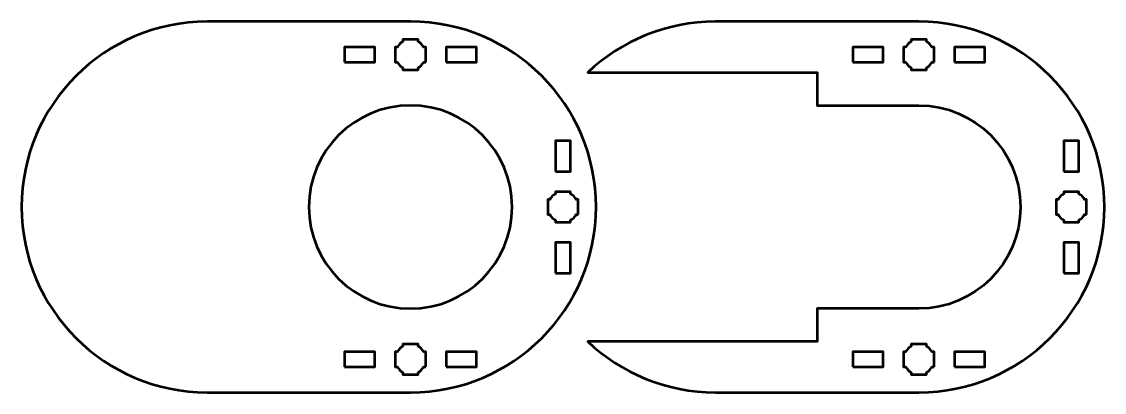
# Model space of a CAD drawing. Header units: centimetres. Extents: x -211 to 242, y -245 to 228.
# Drawn here: x -129.3 to -108, y -154.8 to -147.5 of the extents above; entities that cross this region are included whole.
import ezdxf

# ---------------------------------------------------------------- set-up
doc = ezdxf.new("R2010")
doc.units = ezdxf.units.CM
doc.header["$MEASUREMENT"] = 0
doc.layers.add('Layer 1', color=7, linetype='Continuous')

msp = doc.modelspace()

# ---------------------------------------------------------------- linework, layer by layer
at = {"layer": 'Layer 1', "color": 250, "lineweight": 53}
for points, knots in [([(-121.64999, -147.49999), (-119.63451, -147.49999), (-118, -149.13449), (-118, -151.14996), (-118, -151.14996), (-118, -153.16548), (-119.63451, -154.79999), (-121.64999, -154.79999), (-121.64999, -154.79999), (-121.64999, -154.79999), (-125.64997, -154.79999), (-125.64997, -154.79999), (-125.64997, -154.79999), (-127.66549, -154.79999), (-129.29999, -153.16548), (-129.29999, -151.14996), (-129.29999, -151.14996), (-129.29999, -149.13449), (-127.66549, -147.49999), (-125.64997, -147.49999), (-125.64997, -147.49999), (-125.64997, -147.49999), (-121.64999, -147.49999), (-121.64999, -147.49999)], [0, 0, 0, 0, 0.16666667, 0.16666667, 0.16666667, 0.16666667, 0.33333333, 0.33333333, 0.33333333, 0.33333333, 0.5, 0.5, 0.5, 0.5, 0.66666667, 0.66666667, 0.66666667, 0.66666667, 0.83333333, 0.83333333, 0.83333333, 0.83333333, 1, 1, 1, 1]), ([(-111.64999, -147.49999), (-109.63451, -147.49999), (-108, -149.13449), (-108, -151.14996), (-108, -151.14996), (-108, -153.16548), (-109.63451, -154.79999), (-111.64999, -154.79999), (-111.64999, -154.79999), (-111.64999, -154.79999), (-115.64997, -154.79999), (-115.64997, -154.79999), (-115.64997, -154.79999), (-116.62201, -154.79999), (-117.50535, -154.41973), (-118.15954, -153.79999), (-118.15954, -153.79999), (-118.15954, -153.79999), (-113.65, -153.79999), (-113.65, -153.79999), (-113.65, -153.79999), (-113.65, -153.79999), (-113.65, -153.14999), (-113.65, -153.14999), (-113.65, -153.14999), (-113.65, -153.14999), (-111.65001, -153.15), (-111.65001, -153.15), (-111.65001, -153.15), (-110.54562, -153.15001), (-109.65002, -152.25441), (-109.65002, -151.15), (-109.65002, -151.15), (-109.65003, -150.04561), (-110.54562, -149.15002), (-111.65, -149.15), (-111.65, -149.15), (-111.65, -149.15), (-113.65, -149.14999), (-113.65, -149.14999), (-113.65, -149.14999), (-113.65, -149.14999), (-113.65, -148.49999), (-113.65, -148.49999), (-113.65, -148.49999), (-113.65, -148.49999), (-118.15955, -148.49999), (-118.15955, -148.49999), (-118.15955, -148.49999), (-117.50536, -147.88026), (-116.62202, -147.49999), (-115.64997, -147.49999), (-115.64997, -147.49999), (-115.64997, -147.49999), (-111.64999, -147.49999), (-111.64999, -147.49999)], [0, 0, 0, 0, 0.07142857, 0.07142857, 0.07142857, 0.07142857, 0.14285714, 0.14285714, 0.14285714, 0.14285714, 0.21428571, 0.21428571, 0.21428571, 0.21428571, 0.28571429, 0.28571429, 0.28571429, 0.28571429, 0.35714286, 0.35714286, 0.35714286, 0.35714286, 0.42857143, 0.42857143, 0.42857143, 0.42857143, 0.5, 0.5, 0.5, 0.5, 0.57142857, 0.57142857, 0.57142857, 0.57142857, 0.64285714, 0.64285714, 0.64285714, 0.64285714, 0.71428571, 0.71428571, 0.71428571, 0.71428571, 0.78571429, 0.78571429, 0.78571429, 0.78571429, 0.85714286, 0.85714286, 0.85714286, 0.85714286, 0.92857143, 0.92857143, 0.92857143, 0.92857143, 1, 1, 1, 1]), ([(-122.95001, -148.30008), (-122.95001, -148.30008), (-122.95001, -148.00008), (-122.95001, -148.00008), (-122.95001, -148.00008), (-122.95001, -148.00008), (-122.35, -148.00008), (-122.35, -148.00008), (-122.35, -148.00008), (-122.35, -148.00008), (-122.35, -148.30008), (-122.35, -148.30008), (-122.35, -148.30008), (-122.35, -148.30008), (-122.95001, -148.30008), (-122.95001, -148.30008)], [0, 0, 0, 0, 0.25, 0.25, 0.25, 0.25, 0.5, 0.5, 0.5, 0.5, 0.75, 0.75, 0.75, 0.75, 1, 1, 1, 1]), ([(-121.34996, -148.3), (-121.34996, -148.3), (-121.39014, -148.3), (-121.39014, -148.3), (-121.39014, -148.3), (-121.41647, -148.34554), (-121.45442, -148.3835), (-121.49995, -148.40985), (-121.49995, -148.40985), (-121.49995, -148.40985), (-121.49995, -148.45), (-121.49995, -148.45), (-121.49995, -148.45), (-121.49995, -148.45), (-121.64847, -148.45), (-121.64847, -148.45), (-121.64847, -148.45), (-121.64847, -148.45), (-121.65002, -148.45002), (-121.65002, -148.45002), (-121.65002, -148.45002), (-121.65002, -148.45002), (-121.65157, -148.45), (-121.65157, -148.45), (-121.65157, -148.45), (-121.65157, -148.45), (-121.79996, -148.45), (-121.79996, -148.45), (-121.79996, -148.45), (-121.79996, -148.45), (-121.79996, -148.4099), (-121.79996, -148.4099), (-121.79996, -148.4099), (-121.84553, -148.38355), (-121.88353, -148.34556), (-121.90989, -148.3), (-121.90989, -148.3), (-121.90989, -148.3), (-121.94997, -148.3), (-121.94997, -148.3), (-121.94997, -148.3), (-121.94997, -148.3), (-121.94997, -148.15466), (-121.94997, -148.15466), (-121.94997, -148.15466), (-121.94997, -148.15466), (-121.95003, -148.15002), (-121.95003, -148.15002), (-121.95003, -148.15002), (-121.95003, -148.15002), (-121.94997, -148.14537), (-121.94997, -148.14537), (-121.94997, -148.14537), (-121.94997, -148.14537), (-121.94997, -147.99999), (-121.94997, -147.99999), (-121.94997, -147.99999), (-121.94997, -147.99999), (-121.90989, -147.99999), (-121.90989, -147.99999), (-121.90989, -147.99999), (-121.88353, -147.95442), (-121.84553, -147.91645), (-121.79996, -147.89011), (-121.79996, -147.89011), (-121.79996, -147.89011), (-121.79996, -147.84999), (-121.79996, -147.84999), (-121.79996, -147.84999), (-121.79996, -147.84999), (-121.49995, -147.84999), (-121.49995, -147.84999), (-121.49995, -147.84999), (-121.49995, -147.84999), (-121.49995, -147.89016), (-121.49995, -147.89016), (-121.49995, -147.89016), (-121.45442, -147.9165), (-121.41647, -147.95446), (-121.39014, -147.99999), (-121.39014, -147.99999), (-121.39014, -147.99999), (-121.34996, -147.99999), (-121.34996, -147.99999), (-121.34996, -147.99999), (-121.34996, -147.99999), (-121.34996, -148.3), (-121.34996, -148.3)], [0, 0, 0, 0, 0.04545455, 0.04545455, 0.04545455, 0.04545455, 0.09090909, 0.09090909, 0.09090909, 0.09090909, 0.13636364, 0.13636364, 0.13636364, 0.13636364, 0.18181818, 0.18181818, 0.18181818, 0.18181818, 0.22727273, 0.22727273, 0.22727273, 0.22727273, 0.27272727, 0.27272727, 0.27272727, 0.27272727, 0.31818182, 0.31818182, 0.31818182, 0.31818182, 0.36363636, 0.36363636, 0.36363636, 0.36363636, 0.40909091, 0.40909091, 0.40909091, 0.40909091, 0.45454545, 0.45454545, 0.45454545, 0.45454545, 0.5, 0.5, 0.5, 0.5, 0.54545455, 0.54545455, 0.54545455, 0.54545455, 0.59090909, 0.59090909, 0.59090909, 0.59090909, 0.63636364, 0.63636364, 0.63636364, 0.63636364, 0.68181818, 0.68181818, 0.68181818, 0.68181818, 0.72727273, 0.72727273, 0.72727273, 0.72727273, 0.77272727, 0.77272727, 0.77272727, 0.77272727, 0.81818182, 0.81818182, 0.81818182, 0.81818182, 0.86363636, 0.86363636, 0.86363636, 0.86363636, 0.90909091, 0.90909091, 0.90909091, 0.90909091, 0.95454545, 0.95454545, 0.95454545, 0.95454545, 1, 1, 1, 1]), ([(-120.95004, -148.30008), (-120.95004, -148.30008), (-120.95004, -148.00008), (-120.95004, -148.00008), (-120.95004, -148.00008), (-120.95004, -148.00008), (-120.35004, -148.00008), (-120.35004, -148.00008), (-120.35004, -148.00008), (-120.35004, -148.00008), (-120.35004, -148.30008), (-120.35004, -148.30008), (-120.35004, -148.30008), (-120.35004, -148.30008), (-120.95004, -148.30008), (-120.95004, -148.30008)], [0, 0, 0, 0, 0.25, 0.25, 0.25, 0.25, 0.5, 0.5, 0.5, 0.5, 0.75, 0.75, 0.75, 0.75, 1, 1, 1, 1]), ([(-112.95001, -148.30008), (-112.95001, -148.30008), (-112.95001, -148.00008), (-112.95001, -148.00008), (-112.95001, -148.00008), (-112.95001, -148.00008), (-112.35, -148.00008), (-112.35, -148.00008), (-112.35, -148.00008), (-112.35, -148.00008), (-112.35, -148.30008), (-112.35, -148.30008), (-112.35, -148.30008), (-112.35, -148.30008), (-112.95001, -148.30008), (-112.95001, -148.30008)], [0, 0, 0, 0, 0.25, 0.25, 0.25, 0.25, 0.5, 0.5, 0.5, 0.5, 0.75, 0.75, 0.75, 0.75, 1, 1, 1, 1]), ([(-111.34996, -148.3), (-111.34996, -148.3), (-111.39014, -148.3), (-111.39014, -148.3), (-111.39014, -148.3), (-111.41647, -148.34554), (-111.45442, -148.3835), (-111.49995, -148.40985), (-111.49995, -148.40985), (-111.49995, -148.40985), (-111.49995, -148.45), (-111.49995, -148.45), (-111.49995, -148.45), (-111.49995, -148.45), (-111.64847, -148.45), (-111.64847, -148.45), (-111.64847, -148.45), (-111.64847, -148.45), (-111.65002, -148.45002), (-111.65002, -148.45002), (-111.65002, -148.45002), (-111.65002, -148.45002), (-111.65157, -148.45), (-111.65157, -148.45), (-111.65157, -148.45), (-111.65157, -148.45), (-111.79996, -148.45), (-111.79996, -148.45), (-111.79996, -148.45), (-111.79996, -148.45), (-111.79996, -148.4099), (-111.79996, -148.4099), (-111.79996, -148.4099), (-111.84553, -148.38355), (-111.88353, -148.34556), (-111.90989, -148.3), (-111.90989, -148.3), (-111.90989, -148.3), (-111.94997, -148.3), (-111.94997, -148.3), (-111.94997, -148.3), (-111.94997, -148.3), (-111.94997, -148.15466), (-111.94997, -148.15466), (-111.94997, -148.15466), (-111.94997, -148.15466), (-111.95003, -148.15002), (-111.95003, -148.15002), (-111.95003, -148.15002), (-111.95003, -148.15002), (-111.94997, -148.14537), (-111.94997, -148.14537), (-111.94997, -148.14537), (-111.94997, -148.14537), (-111.94997, -147.99999), (-111.94997, -147.99999), (-111.94997, -147.99999), (-111.94997, -147.99999), (-111.90989, -147.99999), (-111.90989, -147.99999), (-111.90989, -147.99999), (-111.88353, -147.95442), (-111.84553, -147.91645), (-111.79996, -147.89011), (-111.79996, -147.89011), (-111.79996, -147.89011), (-111.79996, -147.84999), (-111.79996, -147.84999), (-111.79996, -147.84999), (-111.79996, -147.84999), (-111.49995, -147.84999), (-111.49995, -147.84999), (-111.49995, -147.84999), (-111.49995, -147.84999), (-111.49995, -147.89016), (-111.49995, -147.89016), (-111.49995, -147.89016), (-111.45442, -147.9165), (-111.41647, -147.95446), (-111.39014, -147.99999), (-111.39014, -147.99999), (-111.39014, -147.99999), (-111.34996, -147.99999), (-111.34996, -147.99999), (-111.34996, -147.99999), (-111.34996, -147.99999), (-111.34996, -148.3), (-111.34996, -148.3)], [0, 0, 0, 0, 0.04545455, 0.04545455, 0.04545455, 0.04545455, 0.09090909, 0.09090909, 0.09090909, 0.09090909, 0.13636364, 0.13636364, 0.13636364, 0.13636364, 0.18181818, 0.18181818, 0.18181818, 0.18181818, 0.22727273, 0.22727273, 0.22727273, 0.22727273, 0.27272727, 0.27272727, 0.27272727, 0.27272727, 0.31818182, 0.31818182, 0.31818182, 0.31818182, 0.36363636, 0.36363636, 0.36363636, 0.36363636, 0.40909091, 0.40909091, 0.40909091, 0.40909091, 0.45454545, 0.45454545, 0.45454545, 0.45454545, 0.5, 0.5, 0.5, 0.5, 0.54545455, 0.54545455, 0.54545455, 0.54545455, 0.59090909, 0.59090909, 0.59090909, 0.59090909, 0.63636364, 0.63636364, 0.63636364, 0.63636364, 0.68181818, 0.68181818, 0.68181818, 0.68181818, 0.72727273, 0.72727273, 0.72727273, 0.72727273, 0.77272727, 0.77272727, 0.77272727, 0.77272727, 0.81818182, 0.81818182, 0.81818182, 0.81818182, 0.86363636, 0.86363636, 0.86363636, 0.86363636, 0.90909091, 0.90909091, 0.90909091, 0.90909091, 0.95454545, 0.95454545, 0.95454545, 0.95454545, 1, 1, 1, 1]), ([(-110.95004, -148.30008), (-110.95004, -148.30008), (-110.95004, -148.00008), (-110.95004, -148.00008), (-110.95004, -148.00008), (-110.95004, -148.00008), (-110.35004, -148.00008), (-110.35004, -148.00008), (-110.35004, -148.00008), (-110.35004, -148.00008), (-110.35004, -148.30008), (-110.35004, -148.30008), (-110.35004, -148.30008), (-110.35004, -148.30008), (-110.95004, -148.30008), (-110.95004, -148.30008)], [0, 0, 0, 0, 0.25, 0.25, 0.25, 0.25, 0.5, 0.5, 0.5, 0.5, 0.75, 0.75, 0.75, 0.75, 1, 1, 1, 1]), ([(-123.65002, -151.15), (-123.65002, -150.0456), (-122.75442, -149.15), (-121.65002, -149.15), (-121.65002, -149.15), (-120.54562, -149.15), (-119.65002, -150.0456), (-119.65002, -151.15), (-119.65002, -151.15), (-119.65002, -152.2544), (-120.54562, -153.15), (-121.65002, -153.15), (-121.65002, -153.15), (-122.75442, -153.15), (-123.65002, -152.2544), (-123.65002, -151.15)], [0, 0, 0, 0, 0.25, 0.25, 0.25, 0.25, 0.5, 0.5, 0.5, 0.5, 0.75, 0.75, 0.75, 0.75, 1, 1, 1, 1]), ([(-118.80009, -150.45003), (-118.80009, -150.45003), (-118.80009, -149.85003), (-118.80009, -149.85003), (-118.80009, -149.85003), (-118.80009, -149.85003), (-118.50009, -149.85003), (-118.50009, -149.85003), (-118.50009, -149.85003), (-118.50009, -149.85003), (-118.50009, -150.45003), (-118.50009, -150.45003), (-118.50009, -150.45003), (-118.50009, -150.45003), (-118.80009, -150.45003), (-118.80009, -150.45003)], [0, 0, 0, 0, 0.25, 0.25, 0.25, 0.25, 0.5, 0.5, 0.5, 0.5, 0.75, 0.75, 0.75, 0.75, 1, 1, 1, 1]), ([(-108.80009, -150.45003), (-108.80009, -150.45003), (-108.80009, -149.85003), (-108.80009, -149.85003), (-108.80009, -149.85003), (-108.80009, -149.85003), (-108.50009, -149.85003), (-108.50009, -149.85003), (-108.50009, -149.85003), (-108.50009, -149.85003), (-108.50009, -150.45003), (-108.50009, -150.45003), (-108.50009, -150.45003), (-108.50009, -150.45003), (-108.80009, -150.45003), (-108.80009, -150.45003)], [0, 0, 0, 0, 0.25, 0.25, 0.25, 0.25, 0.5, 0.5, 0.5, 0.5, 0.75, 0.75, 0.75, 0.75, 1, 1, 1, 1]), ([(-118.34996, -151.3), (-118.34996, -151.3), (-118.39014, -151.3), (-118.39014, -151.3), (-118.39014, -151.3), (-118.41647, -151.34554), (-118.45442, -151.3835), (-118.49995, -151.40985), (-118.49995, -151.40985), (-118.49995, -151.40985), (-118.49995, -151.45), (-118.49995, -151.45), (-118.49995, -151.45), (-118.49995, -151.45), (-118.64847, -151.45), (-118.64847, -151.45), (-118.64847, -151.45), (-118.64847, -151.45), (-118.65002, -151.45002), (-118.65002, -151.45002), (-118.65002, -151.45002), (-118.65002, -151.45002), (-118.65157, -151.45), (-118.65157, -151.45), (-118.65157, -151.45), (-118.65157, -151.45), (-118.79996, -151.45), (-118.79996, -151.45), (-118.79996, -151.45), (-118.79996, -151.45), (-118.79996, -151.4099), (-118.79996, -151.4099), (-118.79996, -151.4099), (-118.84553, -151.38355), (-118.88353, -151.34556), (-118.90989, -151.3), (-118.90989, -151.3), (-118.90989, -151.3), (-118.94997, -151.3), (-118.94997, -151.3), (-118.94997, -151.3), (-118.94997, -151.3), (-118.94997, -151.15466), (-118.94997, -151.15466), (-118.94997, -151.15466), (-118.94997, -151.15466), (-118.95003, -151.15002), (-118.95003, -151.15002), (-118.95003, -151.15002), (-118.95003, -151.15002), (-118.94997, -151.14537), (-118.94997, -151.14537), (-118.94997, -151.14537), (-118.94997, -151.14537), (-118.94997, -150.99999), (-118.94997, -150.99999), (-118.94997, -150.99999), (-118.94997, -150.99999), (-118.90989, -150.99999), (-118.90989, -150.99999), (-118.90989, -150.99999), (-118.88353, -150.95442), (-118.84553, -150.91645), (-118.79996, -150.89011), (-118.79996, -150.89011), (-118.79996, -150.89011), (-118.79996, -150.84999), (-118.79996, -150.84999), (-118.79996, -150.84999), (-118.79996, -150.84999), (-118.49995, -150.84999), (-118.49995, -150.84999), (-118.49995, -150.84999), (-118.49995, -150.84999), (-118.49995, -150.89016), (-118.49995, -150.89016), (-118.49995, -150.89016), (-118.45442, -150.9165), (-118.41647, -150.95446), (-118.39014, -150.99999), (-118.39014, -150.99999), (-118.39014, -150.99999), (-118.34996, -150.99999), (-118.34996, -150.99999), (-118.34996, -150.99999), (-118.34996, -150.99999), (-118.34996, -151.3), (-118.34996, -151.3)], [0, 0, 0, 0, 0.04545455, 0.04545455, 0.04545455, 0.04545455, 0.09090909, 0.09090909, 0.09090909, 0.09090909, 0.13636364, 0.13636364, 0.13636364, 0.13636364, 0.18181818, 0.18181818, 0.18181818, 0.18181818, 0.22727273, 0.22727273, 0.22727273, 0.22727273, 0.27272727, 0.27272727, 0.27272727, 0.27272727, 0.31818182, 0.31818182, 0.31818182, 0.31818182, 0.36363636, 0.36363636, 0.36363636, 0.36363636, 0.40909091, 0.40909091, 0.40909091, 0.40909091, 0.45454545, 0.45454545, 0.45454545, 0.45454545, 0.5, 0.5, 0.5, 0.5, 0.54545455, 0.54545455, 0.54545455, 0.54545455, 0.59090909, 0.59090909, 0.59090909, 0.59090909, 0.63636364, 0.63636364, 0.63636364, 0.63636364, 0.68181818, 0.68181818, 0.68181818, 0.68181818, 0.72727273, 0.72727273, 0.72727273, 0.72727273, 0.77272727, 0.77272727, 0.77272727, 0.77272727, 0.81818182, 0.81818182, 0.81818182, 0.81818182, 0.86363636, 0.86363636, 0.86363636, 0.86363636, 0.90909091, 0.90909091, 0.90909091, 0.90909091, 0.95454545, 0.95454545, 0.95454545, 0.95454545, 1, 1, 1, 1]), ([(-108.34996, -151.3), (-108.34996, -151.3), (-108.39014, -151.3), (-108.39014, -151.3), (-108.39014, -151.3), (-108.41647, -151.34554), (-108.45442, -151.3835), (-108.49995, -151.40985), (-108.49995, -151.40985), (-108.49995, -151.40985), (-108.49995, -151.45), (-108.49995, -151.45), (-108.49995, -151.45), (-108.49995, -151.45), (-108.64847, -151.45), (-108.64847, -151.45), (-108.64847, -151.45), (-108.64847, -151.45), (-108.65002, -151.45002), (-108.65002, -151.45002), (-108.65002, -151.45002), (-108.65002, -151.45002), (-108.65157, -151.45), (-108.65157, -151.45), (-108.65157, -151.45), (-108.65157, -151.45), (-108.79996, -151.45), (-108.79996, -151.45), (-108.79996, -151.45), (-108.79996, -151.45), (-108.79996, -151.4099), (-108.79996, -151.4099), (-108.79996, -151.4099), (-108.84553, -151.38355), (-108.88353, -151.34556), (-108.90989, -151.3), (-108.90989, -151.3), (-108.90989, -151.3), (-108.94997, -151.3), (-108.94997, -151.3), (-108.94997, -151.3), (-108.94997, -151.3), (-108.94997, -151.15466), (-108.94997, -151.15466), (-108.94997, -151.15466), (-108.94997, -151.15466), (-108.95003, -151.15002), (-108.95003, -151.15002), (-108.95003, -151.15002), (-108.95003, -151.15002), (-108.94997, -151.14537), (-108.94997, -151.14537), (-108.94997, -151.14537), (-108.94997, -151.14537), (-108.94997, -150.99999), (-108.94997, -150.99999), (-108.94997, -150.99999), (-108.94997, -150.99999), (-108.90989, -150.99999), (-108.90989, -150.99999), (-108.90989, -150.99999), (-108.88353, -150.95442), (-108.84553, -150.91645), (-108.79996, -150.89011), (-108.79996, -150.89011), (-108.79996, -150.89011), (-108.79996, -150.84999), (-108.79996, -150.84999), (-108.79996, -150.84999), (-108.79996, -150.84999), (-108.49995, -150.84999), (-108.49995, -150.84999), (-108.49995, -150.84999), (-108.49995, -150.84999), (-108.49995, -150.89016), (-108.49995, -150.89016), (-108.49995, -150.89016), (-108.45442, -150.9165), (-108.41647, -150.95446), (-108.39014, -150.99999), (-108.39014, -150.99999), (-108.39014, -150.99999), (-108.34996, -150.99999), (-108.34996, -150.99999), (-108.34996, -150.99999), (-108.34996, -150.99999), (-108.34996, -151.3), (-108.34996, -151.3)], [0, 0, 0, 0, 0.04545455, 0.04545455, 0.04545455, 0.04545455, 0.09090909, 0.09090909, 0.09090909, 0.09090909, 0.13636364, 0.13636364, 0.13636364, 0.13636364, 0.18181818, 0.18181818, 0.18181818, 0.18181818, 0.22727273, 0.22727273, 0.22727273, 0.22727273, 0.27272727, 0.27272727, 0.27272727, 0.27272727, 0.31818182, 0.31818182, 0.31818182, 0.31818182, 0.36363636, 0.36363636, 0.36363636, 0.36363636, 0.40909091, 0.40909091, 0.40909091, 0.40909091, 0.45454545, 0.45454545, 0.45454545, 0.45454545, 0.5, 0.5, 0.5, 0.5, 0.54545455, 0.54545455, 0.54545455, 0.54545455, 0.59090909, 0.59090909, 0.59090909, 0.59090909, 0.63636364, 0.63636364, 0.63636364, 0.63636364, 0.68181818, 0.68181818, 0.68181818, 0.68181818, 0.72727273, 0.72727273, 0.72727273, 0.72727273, 0.77272727, 0.77272727, 0.77272727, 0.77272727, 0.81818182, 0.81818182, 0.81818182, 0.81818182, 0.86363636, 0.86363636, 0.86363636, 0.86363636, 0.90909091, 0.90909091, 0.90909091, 0.90909091, 0.95454545, 0.95454545, 0.95454545, 0.95454545, 1, 1, 1, 1]), ([(-118.80009, -152.45), (-118.80009, -152.45), (-118.80009, -151.84999), (-118.80009, -151.84999), (-118.80009, -151.84999), (-118.80009, -151.84999), (-118.50009, -151.84999), (-118.50009, -151.84999), (-118.50009, -151.84999), (-118.50009, -151.84999), (-118.50009, -152.45), (-118.50009, -152.45), (-118.50009, -152.45), (-118.50009, -152.45), (-118.80009, -152.45), (-118.80009, -152.45)], [0, 0, 0, 0, 0.25, 0.25, 0.25, 0.25, 0.5, 0.5, 0.5, 0.5, 0.75, 0.75, 0.75, 0.75, 1, 1, 1, 1]), ([(-108.80009, -152.45), (-108.80009, -152.45), (-108.80009, -151.84999), (-108.80009, -151.84999), (-108.80009, -151.84999), (-108.80009, -151.84999), (-108.50009, -151.84999), (-108.50009, -151.84999), (-108.50009, -151.84999), (-108.50009, -151.84999), (-108.50009, -152.45), (-108.50009, -152.45), (-108.50009, -152.45), (-108.50009, -152.45), (-108.80009, -152.45), (-108.80009, -152.45)], [0, 0, 0, 0, 0.25, 0.25, 0.25, 0.25, 0.5, 0.5, 0.5, 0.5, 0.75, 0.75, 0.75, 0.75, 1, 1, 1, 1]), ([(-121.34996, -154.3), (-121.34996, -154.3), (-121.39014, -154.3), (-121.39014, -154.3), (-121.39014, -154.3), (-121.41647, -154.34554), (-121.45442, -154.3835), (-121.49995, -154.40985), (-121.49995, -154.40985), (-121.49995, -154.40985), (-121.49995, -154.45), (-121.49995, -154.45), (-121.49995, -154.45), (-121.49995, -154.45), (-121.64847, -154.45), (-121.64847, -154.45), (-121.64847, -154.45), (-121.64847, -154.45), (-121.65002, -154.45002), (-121.65002, -154.45002), (-121.65002, -154.45002), (-121.65002, -154.45002), (-121.65157, -154.45), (-121.65157, -154.45), (-121.65157, -154.45), (-121.65157, -154.45), (-121.79996, -154.45), (-121.79996, -154.45), (-121.79996, -154.45), (-121.79996, -154.45), (-121.79996, -154.4099), (-121.79996, -154.4099), (-121.79996, -154.4099), (-121.84553, -154.38355), (-121.88353, -154.34556), (-121.90989, -154.3), (-121.90989, -154.3), (-121.90989, -154.3), (-121.94997, -154.3), (-121.94997, -154.3), (-121.94997, -154.3), (-121.94997, -154.3), (-121.94997, -154.15466), (-121.94997, -154.15466), (-121.94997, -154.15466), (-121.94997, -154.15466), (-121.95003, -154.15002), (-121.95003, -154.15002), (-121.95003, -154.15002), (-121.95003, -154.15002), (-121.94997, -154.14537), (-121.94997, -154.14537), (-121.94997, -154.14537), (-121.94997, -154.14537), (-121.94997, -153.99999), (-121.94997, -153.99999), (-121.94997, -153.99999), (-121.94997, -153.99999), (-121.90989, -153.99999), (-121.90989, -153.99999), (-121.90989, -153.99999), (-121.88353, -153.95442), (-121.84553, -153.91645), (-121.79996, -153.89011), (-121.79996, -153.89011), (-121.79996, -153.89011), (-121.79996, -153.84999), (-121.79996, -153.84999), (-121.79996, -153.84999), (-121.79996, -153.84999), (-121.49995, -153.84999), (-121.49995, -153.84999), (-121.49995, -153.84999), (-121.49995, -153.84999), (-121.49995, -153.89016), (-121.49995, -153.89016), (-121.49995, -153.89016), (-121.45442, -153.9165), (-121.41647, -153.95446), (-121.39014, -153.99999), (-121.39014, -153.99999), (-121.39014, -153.99999), (-121.34996, -153.99999), (-121.34996, -153.99999), (-121.34996, -153.99999), (-121.34996, -153.99999), (-121.34996, -154.3), (-121.34996, -154.3)], [0, 0, 0, 0, 0.04545455, 0.04545455, 0.04545455, 0.04545455, 0.09090909, 0.09090909, 0.09090909, 0.09090909, 0.13636364, 0.13636364, 0.13636364, 0.13636364, 0.18181818, 0.18181818, 0.18181818, 0.18181818, 0.22727273, 0.22727273, 0.22727273, 0.22727273, 0.27272727, 0.27272727, 0.27272727, 0.27272727, 0.31818182, 0.31818182, 0.31818182, 0.31818182, 0.36363636, 0.36363636, 0.36363636, 0.36363636, 0.40909091, 0.40909091, 0.40909091, 0.40909091, 0.45454545, 0.45454545, 0.45454545, 0.45454545, 0.5, 0.5, 0.5, 0.5, 0.54545455, 0.54545455, 0.54545455, 0.54545455, 0.59090909, 0.59090909, 0.59090909, 0.59090909, 0.63636364, 0.63636364, 0.63636364, 0.63636364, 0.68181818, 0.68181818, 0.68181818, 0.68181818, 0.72727273, 0.72727273, 0.72727273, 0.72727273, 0.77272727, 0.77272727, 0.77272727, 0.77272727, 0.81818182, 0.81818182, 0.81818182, 0.81818182, 0.86363636, 0.86363636, 0.86363636, 0.86363636, 0.90909091, 0.90909091, 0.90909091, 0.90909091, 0.95454545, 0.95454545, 0.95454545, 0.95454545, 1, 1, 1, 1]), ([(-111.34996, -154.3), (-111.34996, -154.3), (-111.39014, -154.3), (-111.39014, -154.3), (-111.39014, -154.3), (-111.41647, -154.34554), (-111.45442, -154.3835), (-111.49995, -154.40985), (-111.49995, -154.40985), (-111.49995, -154.40985), (-111.49995, -154.45), (-111.49995, -154.45), (-111.49995, -154.45), (-111.49995, -154.45), (-111.64847, -154.45), (-111.64847, -154.45), (-111.64847, -154.45), (-111.64847, -154.45), (-111.65002, -154.45002), (-111.65002, -154.45002), (-111.65002, -154.45002), (-111.65002, -154.45002), (-111.65157, -154.45), (-111.65157, -154.45), (-111.65157, -154.45), (-111.65157, -154.45), (-111.79996, -154.45), (-111.79996, -154.45), (-111.79996, -154.45), (-111.79996, -154.45), (-111.79996, -154.4099), (-111.79996, -154.4099), (-111.79996, -154.4099), (-111.84553, -154.38355), (-111.88353, -154.34556), (-111.90989, -154.3), (-111.90989, -154.3), (-111.90989, -154.3), (-111.94997, -154.3), (-111.94997, -154.3), (-111.94997, -154.3), (-111.94997, -154.3), (-111.94997, -154.15466), (-111.94997, -154.15466), (-111.94997, -154.15466), (-111.94997, -154.15466), (-111.95003, -154.15002), (-111.95003, -154.15002), (-111.95003, -154.15002), (-111.95003, -154.15002), (-111.94997, -154.14537), (-111.94997, -154.14537), (-111.94997, -154.14537), (-111.94997, -154.14537), (-111.94997, -153.99999), (-111.94997, -153.99999), (-111.94997, -153.99999), (-111.94997, -153.99999), (-111.90989, -153.99999), (-111.90989, -153.99999), (-111.90989, -153.99999), (-111.88353, -153.95442), (-111.84553, -153.91645), (-111.79996, -153.89011), (-111.79996, -153.89011), (-111.79996, -153.89011), (-111.79996, -153.84999), (-111.79996, -153.84999), (-111.79996, -153.84999), (-111.79996, -153.84999), (-111.49995, -153.84999), (-111.49995, -153.84999), (-111.49995, -153.84999), (-111.49995, -153.84999), (-111.49995, -153.89016), (-111.49995, -153.89016), (-111.49995, -153.89016), (-111.45442, -153.9165), (-111.41647, -153.95446), (-111.39014, -153.99999), (-111.39014, -153.99999), (-111.39014, -153.99999), (-111.34996, -153.99999), (-111.34996, -153.99999), (-111.34996, -153.99999), (-111.34996, -153.99999), (-111.34996, -154.3), (-111.34996, -154.3)], [0, 0, 0, 0, 0.04545455, 0.04545455, 0.04545455, 0.04545455, 0.09090909, 0.09090909, 0.09090909, 0.09090909, 0.13636364, 0.13636364, 0.13636364, 0.13636364, 0.18181818, 0.18181818, 0.18181818, 0.18181818, 0.22727273, 0.22727273, 0.22727273, 0.22727273, 0.27272727, 0.27272727, 0.27272727, 0.27272727, 0.31818182, 0.31818182, 0.31818182, 0.31818182, 0.36363636, 0.36363636, 0.36363636, 0.36363636, 0.40909091, 0.40909091, 0.40909091, 0.40909091, 0.45454545, 0.45454545, 0.45454545, 0.45454545, 0.5, 0.5, 0.5, 0.5, 0.54545455, 0.54545455, 0.54545455, 0.54545455, 0.59090909, 0.59090909, 0.59090909, 0.59090909, 0.63636364, 0.63636364, 0.63636364, 0.63636364, 0.68181818, 0.68181818, 0.68181818, 0.68181818, 0.72727273, 0.72727273, 0.72727273, 0.72727273, 0.77272727, 0.77272727, 0.77272727, 0.77272727, 0.81818182, 0.81818182, 0.81818182, 0.81818182, 0.86363636, 0.86363636, 0.86363636, 0.86363636, 0.90909091, 0.90909091, 0.90909091, 0.90909091, 0.95454545, 0.95454545, 0.95454545, 0.95454545, 1, 1, 1, 1]), ([(-122.95001, -154.29995), (-122.95001, -154.29995), (-122.95001, -153.99994), (-122.95001, -153.99994), (-122.95001, -153.99994), (-122.95001, -153.99994), (-122.35, -153.99994), (-122.35, -153.99994), (-122.35, -153.99994), (-122.35, -153.99994), (-122.35, -154.29995), (-122.35, -154.29995), (-122.35, -154.29995), (-122.35, -154.29995), (-122.95001, -154.29995), (-122.95001, -154.29995)], [0, 0, 0, 0, 0.25, 0.25, 0.25, 0.25, 0.5, 0.5, 0.5, 0.5, 0.75, 0.75, 0.75, 0.75, 1, 1, 1, 1]), ([(-120.95004, -154.29995), (-120.95004, -154.29995), (-120.95004, -153.99994), (-120.95004, -153.99994), (-120.95004, -153.99994), (-120.95004, -153.99994), (-120.35004, -153.99994), (-120.35004, -153.99994), (-120.35004, -153.99994), (-120.35004, -153.99994), (-120.35004, -154.29995), (-120.35004, -154.29995), (-120.35004, -154.29995), (-120.35004, -154.29995), (-120.95004, -154.29995), (-120.95004, -154.29995)], [0, 0, 0, 0, 0.25, 0.25, 0.25, 0.25, 0.5, 0.5, 0.5, 0.5, 0.75, 0.75, 0.75, 0.75, 1, 1, 1, 1]), ([(-112.95001, -154.29995), (-112.95001, -154.29995), (-112.95001, -153.99994), (-112.95001, -153.99994), (-112.95001, -153.99994), (-112.95001, -153.99994), (-112.35, -153.99994), (-112.35, -153.99994), (-112.35, -153.99994), (-112.35, -153.99994), (-112.35, -154.29995), (-112.35, -154.29995), (-112.35, -154.29995), (-112.35, -154.29995), (-112.95001, -154.29995), (-112.95001, -154.29995)], [0, 0, 0, 0, 0.25, 0.25, 0.25, 0.25, 0.5, 0.5, 0.5, 0.5, 0.75, 0.75, 0.75, 0.75, 1, 1, 1, 1]), ([(-110.95004, -154.29995), (-110.95004, -154.29995), (-110.95004, -153.99994), (-110.95004, -153.99994), (-110.95004, -153.99994), (-110.95004, -153.99994), (-110.35004, -153.99994), (-110.35004, -153.99994), (-110.35004, -153.99994), (-110.35004, -153.99994), (-110.35004, -154.29995), (-110.35004, -154.29995), (-110.35004, -154.29995), (-110.35004, -154.29995), (-110.95004, -154.29995), (-110.95004, -154.29995)], [0, 0, 0, 0, 0.25, 0.25, 0.25, 0.25, 0.5, 0.5, 0.5, 0.5, 0.75, 0.75, 0.75, 0.75, 1, 1, 1, 1])]:
    msp.add_open_spline(points, degree=3, knots=knots, dxfattribs=at)

doc.saveas('drawing.dxf')
